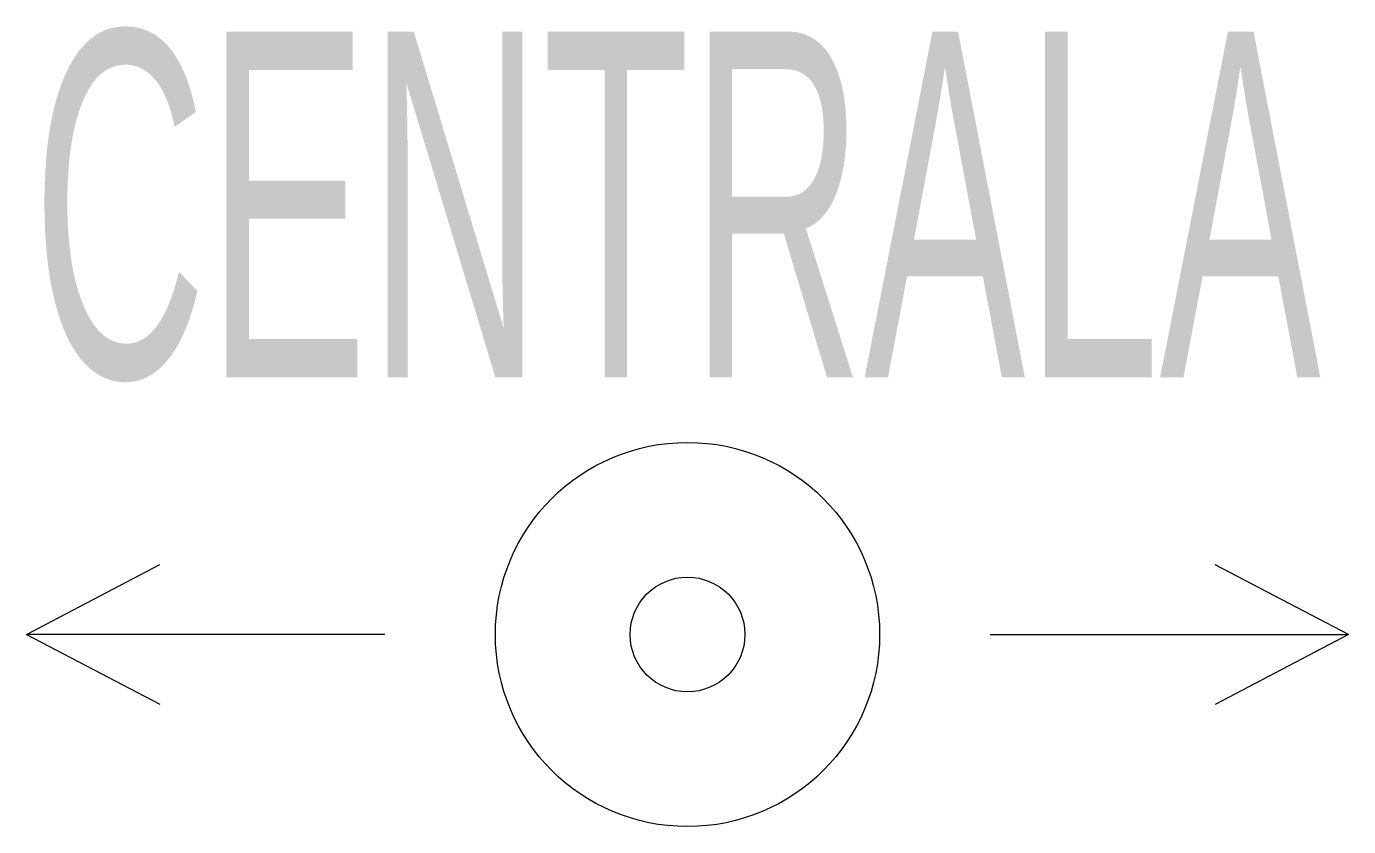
# Model space of a CAD drawing. Header units: millimetres. Extents: x -488 to 888, y 0 to 833.
import ezdxf

# ---------------------------------------------------------------- set-up
doc = ezdxf.new("R2010")
doc.units = ezdxf.units.MM
doc.header["$LTSCALE"] = 0.25
doc.layers.get('0').update_dxf_attribs({"color": 252})
doc.styles.add('Opisest3', font='arial.ttf', dxfattribs={"width": 0.5})

msp = doc.modelspace()

# ---------------------------------------------------------------- linework, layer by layer
for p, q in [((-488.1, 200), (-349.3, 272.9)), ((888.1, 200), (749.3, 272.7)), ((-115, 200), (-488.1, 200)), ((-488.1, 200), (-349.3, 127.3)), ((515, 200), (888.1, 200)), ((888.1, 200), (749.3, 127.1))]:
    msp.add_line(p, q)
for radius in [200, 59.7]:
    msp.add_circle((200, 200), radius)

# ---------------------------------------------------------------- texts
at = {"style": 'Opisest3', "width": 0.5, "flags": 8}
msp.add_attdef('CENTRALA', (-482.1, 467.8), 'xx', height=360, dxfattribs=at)

doc.saveas('drawing.dxf')
